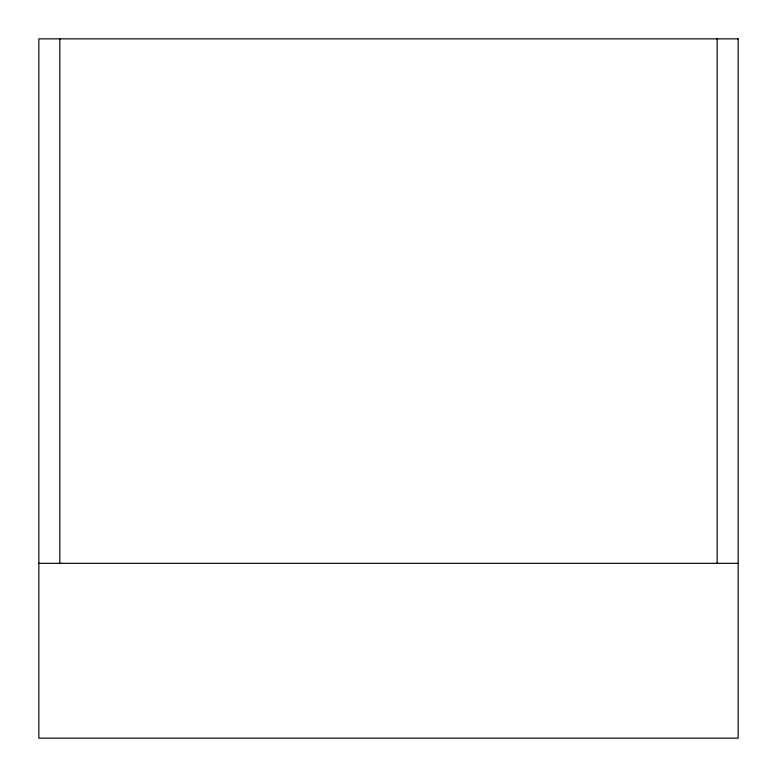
<?xml version="1.0" encoding="UTF-8"?>
<svg xmlns="http://www.w3.org/2000/svg" width="777" height="777" viewBox="0 0 777 777"><rect width="100%" height="100%" fill="white"/><g stroke="black" fill="none" stroke-linecap="round" stroke-linejoin="round"><path stroke-width="1.17" d="M38.85 563.325L738.15 563.325M717.171 38.85L717.171 563.325M59.829 38.85L59.829 563.325M738.15 38.85L38.85 38.85L38.85 738.15L738.15 738.15L738.15 38.85"/></g></svg>
